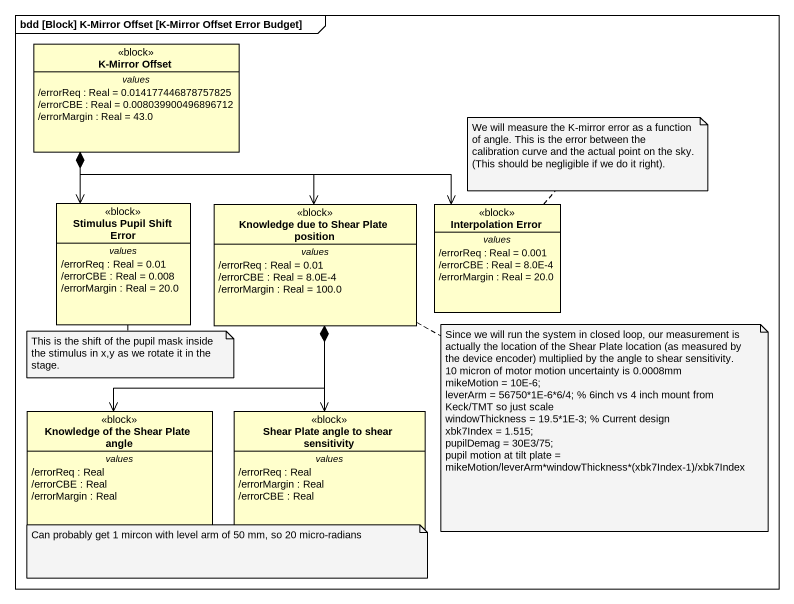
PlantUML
@startuml
mainframe bdd [Block] K-Mirror Offset [K-Mirror Offset Error Budget]
hide circle
hide empty members
class "K-Mirror Offset" as K_Mirror_Offset <<block>> {
  -- values --
  /errorReq : Real = 0.014177446878757825
  /errorCBE : Real = 0.008039900496896712
  /errorMargin : Real = 43.0
}
class "Stimulus Pupil Shift Error" as Stimulus_Pupil_Shift_Error <<block>> {
  -- values --
  /errorReq : Real = 0.01
  /errorCBE : Real = 0.008
  /errorMargin : Real = 20.0
}
class "Knowledge due to Shear Plate position" as Knowledge_due_to_Shear <<block>> {
  -- values --
  /errorReq : Real = 0.01
  /errorCBE : Real = 8.0E-4
  /errorMargin : Real = 100.0
}
class "Interpolation Error" as Interpolation_Error <<block>> {
  -- values --
  /errorReq : Real = 0.001
  /errorCBE : Real = 8.0E-4
  /errorMargin : Real = 20.0
}
class "Knowledge of the Shear Plate angle" as Knowledge_of_the_Shear <<block>> {
  -- values --
  /errorReq : Real
  /errorCBE : Real
  /errorMargin : Real
}
class "Shear Plate angle to shear sensitivity" as Shear_Plate_angle_to_shear <<block>> {
  -- values --
  /errorReq : Real
  /errorMargin : Real
  /errorCBE : Real
}
K_Mirror_Offset *--> Stimulus_Pupil_Shift_Error
K_Mirror_Offset *--> Knowledge_due_to_Shear
K_Mirror_Offset *-right-> Interpolation_Error
Knowledge_due_to_Shear *--> Knowledge_of_the_Shear
Knowledge_due_to_Shear *--> Shear_Plate_angle_to_shear
note top of Interpolation_Error : We will measure the K-mirror error as a function of angle. This is the error between the calibration curve and the actual point on the sky. (This should be negligible if we do it right).
note bottom of Stimulus_Pupil_Shift_Error : This is the shift of the pupil mask inside the stimulus in x,y as we rotate it in the stage.
note right of Knowledge_due_to_Shear
  Since we will run the system in closed loop, our measurement is actually the location of the Shear Plate location (as measured by the device encoder) multiplied by the angle to shear sensitivity.
  10 micron of motor motion uncertainty is 0.0008mm
  mikeMotion = 10E-6;
  leverArm = 56750*1E-6*6/4; % 6inch vs 4 inch mount from Keck/TMT so just scale
  windowThickness = 19.5*1E-3; % Current design
  xbk7Index = 1.515;
  pupilDemag = 30E3/75;
  pupil motion at tilt plate = mikeMotion/leverArm*windowThickness*(xbk7Index-1)/xbk7Index
end note
note bottom of Knowledge_of_the_Shear : Can probably get 1 mircon with level arm of 50 mm, so 20 micro-radians
@enduml
